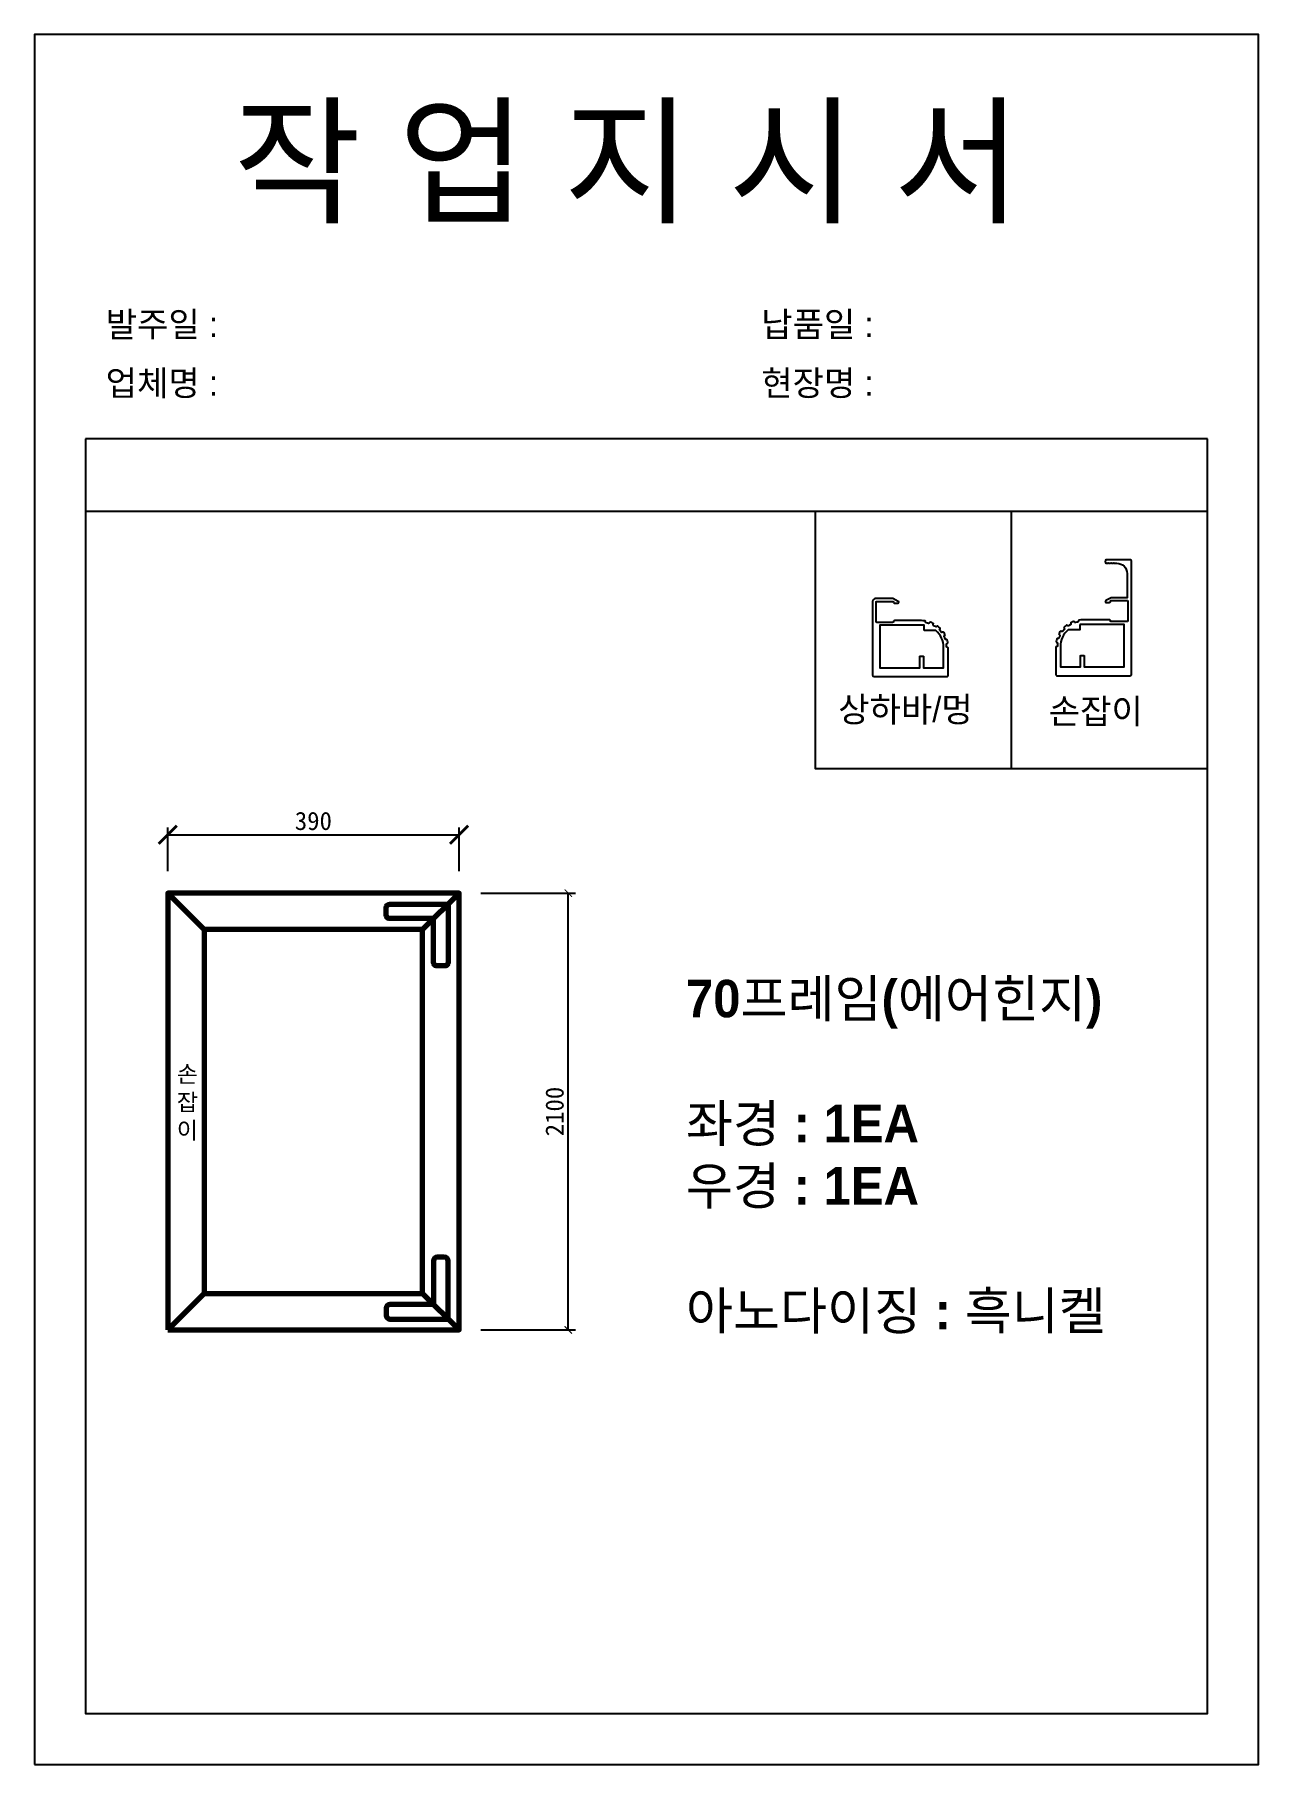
# Model space of a CAD drawing. Header units: millimetres. Extents: x -44117 to 256353, y -2095463 to 65325.
# Drawn here: x 70988 to 72668, y 7609 to 9985 of the extents above; entities that cross this region are included whole.
import ezdxf

# ---------------------------------------------------------------- set-up
doc = ezdxf.new("R2010")
doc.units = ezdxf.units.MM
doc.header["$LTSCALE"] = 10
doc.layers.add('Layer1', color=7, linetype='Continuous', lineweight=70)
doc.dimstyles.new('ISO-25', dxfattribs={"dimtxt": 2.5, "dimasz": 2.5, "dimexe": 1, "dimexo": 1, "dimtad": 1, "dimtxsty": 'Standard', "dimblk": 'ARCHTICK', "dimcen": 2.5, "dimadec": 0, "dimazin": 0, "dimtfac": 1, "dimtmove": 0, "dimatfit": 3, "dimfxl": 0, "dimarcsym": 0})

# ---------------------------------------------------------------- blocks, each defined once
blk = doc.blocks.new('_ArchTick')
at = {"color": 0, "linetype": 'ByBlock', "const_width": 0.15}
blk.add_lwpolyline([(-0.5, -0.5), (0.5, 0.5)], dxfattribs=at)
blk = doc.blocks.new('*D7220')
at = {"color": 0, "lineweight": -2}
for p, q in [((71170.7, 8835.7), (71170.7, 8895.9)), ((71570.7, 8835.7), (71570.7, 8895.9)), ((71170.7, 8885.9), (71570.7, 8885.9))]:
    blk.add_line(p, q, dxfattribs=at)
at = {"layer": 'Defpoints', "color": 0}
for p in [(71570.7, 8885.9), (71170.7, 8805.7), (71570.7, 8805.7)]:
    blk.add_point(p, dxfattribs=at)
at = {"color": 0, "lineweight": -2, "xscale": 25, "yscale": 25, "zscale": 25, "rotation": 180}
blk.add_blockref('_ArchTick', (71170.7, 8885.9), dxfattribs=at)
at = {"color": 0, "lineweight": -2, "xscale": 25, "yscale": 25, "zscale": 25}
blk.add_blockref('_ArchTick', (71570.7, 8885.9), dxfattribs=at)
at = {"color": 0, "insert": (71370.7, 8904.7), "char_height": 25, "attachment_point": 5}
blk.add_mtext('390', dxfattribs=at)
blk = doc.blocks.new('*D7221')
at = {"color": 0, "lineweight": -2}
for p, q in [((71600.7, 8805.7), (71730.7, 8805.7)), ((71720.7, 8205.7), (71720.7, 8805.7)), ((71600.7, 8205.7), (71730.7, 8205.7))]:
    blk.add_line(p, q, dxfattribs=at)
at = {"layer": 'Defpoints', "color": 0}
for p in [(71570.7, 8805.7), (71720.7, 8805.7), (71570.7, 8205.7)]:
    blk.add_point(p, dxfattribs=at)
at = {"color": 0, "lineweight": -2, "xscale": 10, "yscale": 10, "zscale": 10}
for p, rotation in [((71720.7, 8805.7), 90), ((71720.7, 8205.7), 270)]:
    blk.add_blockref('_ArchTick', p, dxfattribs=dict(at, rotation=rotation))
at = {"color": 0, "insert": (71702, 8505.7), "char_height": 25, "attachment_point": 5, "rotation": 90}
blk.add_mtext('2100', dxfattribs=at)

msp = doc.modelspace()

# ---------------------------------------------------------------- linework, layer by layer
for p, q in [((72598.02499, 9429.771), (71058.02499, 9429.771)), ((72598.02499, 9329.771), (71058.02499, 9329.771)), ((72328.7452, 9329.771), (72328.7452, 8976.75243))]:
    msp.add_line(p, q)
for points in [[(70988.02499, 7608.94072), (72668.02499, 7608.94072), (72668.02499, 9984.94072), (70988.02499, 9984.94072)], [(72598.02499, 9329.771), (72059.46542, 9329.771), (72059.46542, 8976.75243), (72598.02499, 8976.75243)]]:
    msp.add_lwpolyline(points, close=True)
msp.add_lwpolyline([(71058.02499, 9429.771), (71058.02499, 7678.94072), (72598.02499, 7678.94072), (72598.02499, 9429.771)])
at = {"color": 7}
for points in [[(72466.63811, 9258.94925, 0.2301863539), (72468.73671, 9258.94925, -0.2466321039), (72470.5965, 9258.9711, 0.118515719), (72471.68741, 9258.70884), (72473.71524, 9258.70884, -0.4173893777), (72487.786, 9244.78965), (72487.786, 9211.50234), (72465.98363, 9211.50234), (72458.61946, 9207.44499, 0.855700792), (72458.986, 9205.10234), (72463.786, 9205.10234, 0.4142135624), (72464.986, 9206.30234), (72464.986, 9206.70234, -0.4142135624), (72465.786, 9207.50234), (72487.786, 9207.50234, -0.4142135624), (72488.986, 9206.30234), (72488.986, 9179.90234, -0.4142135624), (72487.786, 9178.70234), (72465.786, 9178.70234, -0.4142135624), (72464.986, 9179.50234), (72464.986, 9179.90234, 0.4142135624), (72463.786, 9181.10234), (72426.59613, 9181.10234, 0.0308511276), (72422.0678, 9180.82266, 0.4241230691), (72421.03023, 9179.44406, -0.4043730092), (72420.07257, 9178.07812, 0.022416536), (72417.07479, 9177.35841, -0.4043730092), (72415.60138, 9178.14071, 0.424123069), (72414.05103, 9178.89801, 0.022416536), (72411.00403, 9177.6359, 0.4241230691), (72410.44326, 9176.00415, -0.4043730092), (72409.95457, 9174.40912, 0.022416536), (72407.32591, 9172.79828, -0.4043730092), (72405.68287, 9173.08698, 0.424123069), (72403.97438, 9173.32813, 0.022416536), (72401.46652, 9171.18621, 0.4241230691), (72401.43744, 9169.46104, -0.4043730092), (72401.46556, 9167.79306, 0.022416536), (72399.46333, 9165.44876, -0.4043730092), (72397.8115, 9165.2156, 0.424123069), (72396.11211, 9164.917, 0.022416536), (72394.38888, 9162.10494, 0.4241230691), (72394.89433, 9160.45522, -0.4043730092), (72395.4365, 9158.87757, 0.022416536), (72394.2567, 9156.02928, -0.4043730092), (72392.75776, 9155.29709, 0.4241230691), (72391.23382, 9154.48796, 0.022416536), (72390.46391, 9151.28103, 0.424123069), (72391.45441, 9149.86824, -0.4043730092), (72392.45757, 9148.53535, 0.022416536), (72392.21568, 9145.46189, -0.4043730092), (72391.01637, 9144.30234), (72390.99613, 9144.30234, 0.4142135624), (72389.79613, 9143.10234), (72389.79613, 9106.30884, 0.4142135624), (72391.79613, 9104.30884), (72491.786, 9104.30884, 0.4142135624), (72493.786, 9106.30884), (72493.786, 9261.50884, 0.4142135624), (72491.786, 9263.50884), (72459.786, 9263.50884, 0.4142135624), (72457.786, 9261.50884), (72457.786, 9260.70884, 0.4142135624), (72459.786, 9258.70884, 0.1244779229), (72460.73671, 9258.94925, -0.2466321039), (72462.5965, 9258.9711, 0.2404082058), (72464.77832, 9258.9711, -0.2466321039), (72466.63811, 9258.94925)], [(72422.986, 9174.70234), (72422.986, 9167.50234), (72406.95129, 9167.50234, 0.2205202393), (72396.19613, 9144.30234), (72396.19613, 9116.30234), (72423.786, 9116.30234), (72423.786, 9131.50234, -0.4142135624), (72424.586, 9132.30234), (72428.186, 9132.30234, -0.4142135624), (72428.986, 9131.50234), (72428.986, 9116.30234), (72483.786, 9116.30234), (72483.786, 9174.70234), (72422.986, 9174.70234)], [(72422.986, 9174.70234), (72422.986, 9167.50234), (72406.95129, 9167.50234, 0.2205202393), (72396.19613, 9144.30234), (72396.19613, 9116.30234), (72423.786, 9116.30234), (72423.786, 9131.50234, -0.4142135624), (72424.586, 9132.30234), (72428.186, 9132.30234, -0.4142135624), (72428.986, 9131.50234), (72428.986, 9116.30234), (72483.786, 9116.30234), (72483.786, 9174.70234), (72422.986, 9174.70234)]]:
    msp.add_lwpolyline(points, format="xyb", close=True, dxfattribs=at)
for points in [[(72140.38593, 9103.2057), (72240.3758, 9103.2057, 0.4142135624), (72242.3758, 9105.2057), (72242.3758, 9141.9992, 0.4142135624), (72241.1758, 9143.1992), (72241.15557, 9143.1992, -0.4043730092), (72239.95626, 9144.35875, 0.022416536), (72239.71437, 9147.43222, -0.4043730092), (72240.71753, 9148.7651, 0.424123069), (72241.70803, 9150.1779, 0.022416536), (72240.93812, 9153.38483, 0.424123069), (72239.41418, 9154.19396, -0.4043730092), (72237.91524, 9154.92614, 0.022416536), (72236.73544, 9157.77443, -0.4043730092), (72237.27761, 9159.35208, 0.424123069), (72237.78306, 9161.00181, 0.022416536), (72236.05983, 9163.81386, 0.424123069), (72234.36044, 9164.11247, -0.4043730092), (72232.70861, 9164.34562, 0.022416536), (72230.70638, 9166.68993, -0.4043730092), (72230.7345, 9168.3579, 0.4241230691), (72230.70542, 9170.08308, 0.022416536), (72228.19755, 9172.22499, 0.424123069), (72226.48907, 9171.98384, -0.4043730092), (72224.84603, 9171.69514, 0.022416536), (72222.21737, 9173.30598, -0.4043730092), (72221.72868, 9174.90101, 0.424123069), (72221.16791, 9176.53276, 0.022416536), (72218.12091, 9177.79487, 0.4241230691), (72216.57056, 9177.03757, -0.4043730092), (72215.09715, 9176.25528, 0.022416536), (72212.09937, 9176.97498, -0.4043730092), (72211.14171, 9178.34093, 0.424123069), (72210.10414, 9179.71953, 0.0308511276), (72205.5758, 9179.9992), (72168.38593, 9179.9992, 0.4142135624), (72167.18593, 9178.7992), (72167.18593, 9178.3992, -0.4142135624), (72166.38593, 9177.5992), (72144.38593, 9177.5992, -0.4142135624), (72143.18593, 9178.7992), (72143.18593, 9205.1992, -0.4142135624), (72144.38593, 9206.3992), (72166.38593, 9206.3992, -0.4142135624), (72167.18593, 9205.5992), (72167.18593, 9205.1992, 0.4142135624), (72168.38593, 9203.9992), (72173.18593, 9203.9992, 0.855700792), (72173.55248, 9206.34185), (72166.18831, 9210.3992), (72142.38593, 9210.3992, 0.4142135624), (72138.38593, 9206.3992), (72138.38593, 9105.2057, 0.4142135623), (72140.38593, 9103.2057)], [(72209.18593, 9166.3992), (72209.18593, 9173.5992), (72148.38593, 9173.5992), (72148.38593, 9115.1992), (72203.18593, 9115.1992), (72203.18593, 9130.3992, -0.4142135624), (72203.98593, 9131.1992), (72207.58593, 9131.1992, -0.4142135624), (72208.38593, 9130.3992), (72208.38593, 9115.1992), (72235.9758, 9115.1992), (72235.9758, 9143.1992, 0.2205202393), (72225.22065, 9166.3992), (72209.18593, 9166.3992)]]:
    msp.add_lwpolyline(points, format="xyb", close=True)
at = {"layer": 'Layer1'}
for p, q in [((71220.72681, 8755.6532), (71170.72681, 8805.6532)), ((71520.72681, 8755.6532), (71570.72681, 8805.6532)), ((71570.72681, 8805.6532), (71520.72681, 8755.6532)), ((71220.72681, 8255.6532), (71170.72681, 8205.6532)), ((71570.72681, 8205.6532), (71520.72681, 8255.6532))]:
    msp.add_line(p, q, dxfattribs=at)
for points in [[(71170.72681, 8205.6532), (71570.72681, 8205.6532), (71570.72681, 8805.6532), (71170.72681, 8805.6532)], [(71220.72681, 8255.6532), (71520.72681, 8255.6532), (71520.72681, 8755.6532), (71220.72681, 8755.6532)]]:
    msp.add_lwpolyline(points, close=True, dxfattribs=at)
for points in [[(71550.72681, 8705.6532), (71540.72681, 8705.6532, -0.4142135624), (71535.72681, 8710.6532), (71535.72681, 8770.6532), (71475.72681, 8770.6532, -0.4142135624), (71470.72681, 8775.6532), (71470.72681, 8785.6532, -0.4142135624), (71475.72681, 8790.6532), (71555.72681, 8790.6532), (71555.72681, 8710.6532, -0.4142135624)], [(71550.72681, 8305.6532), (71540.72681, 8305.6532, 0.4142135624), (71535.72681, 8300.6532), (71535.72681, 8240.6532), (71475.72681, 8240.6532, 0.4142135624), (71470.72681, 8235.6532), (71470.72681, 8225.6532, 0.4142135624), (71475.72681, 8220.6532), (71555.72681, 8220.6532), (71555.72681, 8300.6532, 0.4142135624)]]:
    msp.add_lwpolyline(points, format="xyb", close=True, dxfattribs=at)

# ---------------------------------------------------------------- texts
at = {"attachment_point": 1}
for s, width, heights, insert, char_height in [('{\\fGulim|b0|i0|c129|p50;작 업 지 시 서}', 3307.3198183, [-155.84554], (71260.83159, 9880.77821), 140), ('{\\fGulim|b0|i0|c129|p50;발주일 :}', 3307.3198183, [-38.18216], (71085.62224, 9604.05779), 34.3), ('{\\fGulim|b0|i0|c129|p50;납품일 :}', 3307.3198183, [-37.67976], (71985.60022, 9604.05779), 34.3), ('{\\fGulim|b0|i0|c129|p50;업체명 : }', 3307.3198183, [-38.2735], (71085.62224, 9523.40161), 34.3), ('{\\fGulim|b0|i0|c129|p50;현장명 : }', 3307.3198183, [-38.2735], (71985.60022, 9523.40161), 34.3), ('{\\fGulim|b0|i0|c129|p50;상하바/멍}', 3307.3198183, [-41.60759], (72091.19276, 9075.20955), 34.3), ('{\\fGulim|b0|i0|c129|p50;손잡이}', 3307.3198183, [-38.18216], (72380.26791, 9072.72279), 34.3), ('{\\fGulim|b1|i0|c129|p50;70프레임(에어힌지)\\P\\P좌경 : 1EA\\P우경 : 1EA\\P\\P아노다이징 : 흑니켈}', 3307.3198183, [-496.53333], (71882.20413, 8686.59801), 51.45), ('{\\fGulim|b0|i0|c129|p50;손\\P잡\\P이}', 291.2862081, [-105.28252], (71183.16713, 8568.84813), 23.205)]:
    msp.add_mtext_dynamic_manual_height_columns(s, width=width, gutter_width=12.5, heights=heights, dxfattribs=dict(at, insert=insert, char_height=char_height))

# ---------------------------------------------------------------- dimensions: what is measured, and where the dimension line sits
dim = msp.add_linear_dim(base=(71570.72681, 8885.91299), p1=(71170.72681, 8805.6532), p2=(71570.72681, 8805.6532), text='390', dimstyle='ISO-25', override={"dimscale": 10, "dimexo": 3})
dim.commit()
dim.dimension.update_dxf_attribs({"geometry": '*D7220', "text_midpoint": (71370.72681, 8904.66299)})
dim = msp.add_linear_dim(base=(71720.72518, 8805.6532), p1=(71570.72681, 8205.6532), p2=(71570.72681, 8805.6532), angle=90, text='2100', dimstyle='ISO-25', override={"dimscale": 10, "dimasz": 1, "dimexo": 3, "dimtxsty": 'Standard'})
dim.commit()
dim.dimension.update_dxf_attribs({"geometry": '*D7221', "text_midpoint": (71701.97518, 8505.6532)})

doc.saveas('drawing.dxf')
